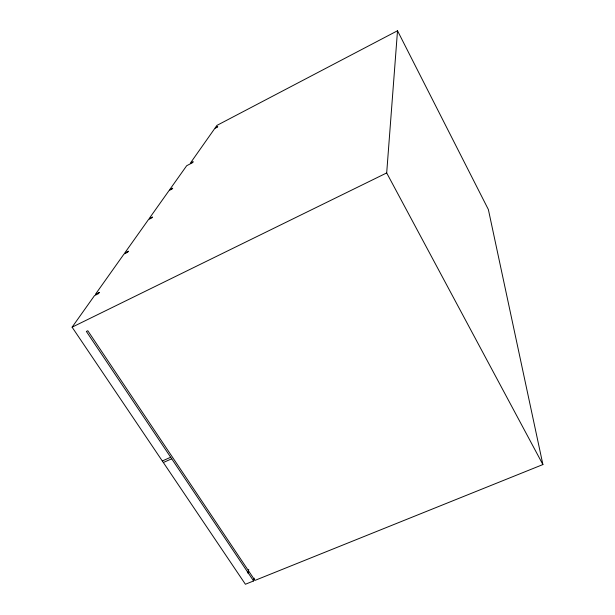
<?xml version="1.0" encoding="UTF-8"?>
<svg xmlns="http://www.w3.org/2000/svg" width="615" height="615" viewBox="0 0 615 615"><rect width="100%" height="100%" fill="white"/><g stroke="black" fill="none" stroke-linecap="round" stroke-linejoin="round"><path stroke-width="0.92" d="M253.588 580.96L86.369 331.439L87.807 330.739L254.956 580.406L542.899 464.563L386.689 172.938L397.513 30.75L216.918 125.406L215.127 127.951L217.741 126.582L217.379 127.097L214.766 128.466L190.304 163.213L193.233 161.699L192.549 162.675L186.691 165.712L169.609 189.781L172.746 188.175L172.208 188.936L169.064 190.55L149.076 218.717L152.459 216.987L151.828 217.887L148.438 219.617L124.73 253.019L128.404 251.166L127.651 252.235L123.969 254.087L95.402 294.339L99.422 292.34L98.508 293.639L94.479 295.638L72.101 327.172L245.4 584.25L253.588 580.96L254.195 578.146M247.907 573.149L248.744 569.444M72.101 327.172L386.689 172.938M162.299 460.973L170.686 457.252M163.336 462.511L171.723 458.798M397.513 30.75L488.379 209.561L542.899 464.563"/></g></svg>
